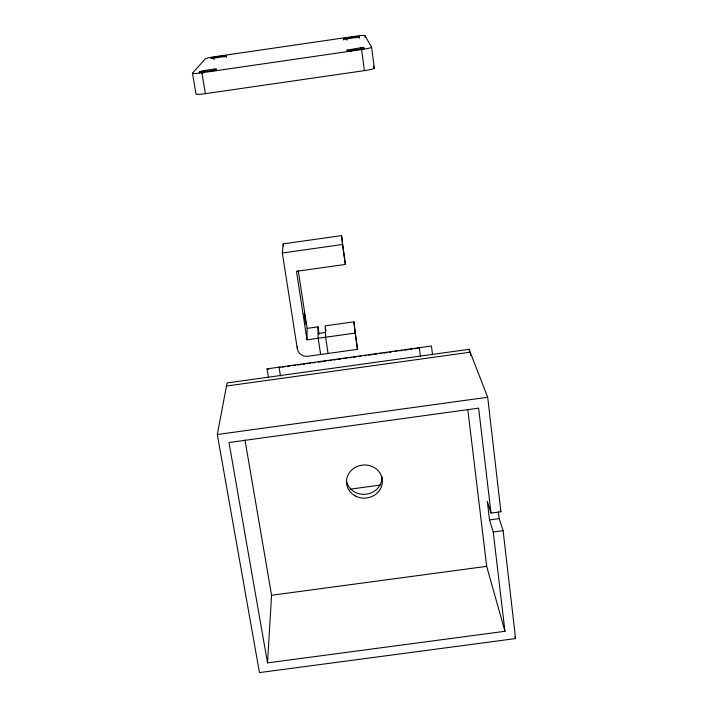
<?xml version="1.0" encoding="UTF-8"?>
<svg xmlns="http://www.w3.org/2000/svg" width="708" height="708" viewBox="0 0 708 708"><rect width="100%" height="100%" fill="white"/><g stroke="black" fill="none" stroke-linecap="round" stroke-linejoin="round"><path stroke-width="1.06" d="M328.061 353.442L325.636 337.212L325.211 325.848L353.894 321.839L355.168 333.087L307.006 339.813L307.113 328.379L298.227 270.465M353.894 321.839L357.487 349.354L307.953 356.248A9.399 8.938 0.1 0 1 297.298 348.708L297.369 346.593M498.405 512.052L499.175 518.61L503.105 530.673L515.583 638.572L259.455 672.6L217.303 434.517L227.064 382.931L469.094 349.318L487.679 397.25L500.919 511.742L491.007 513.088L487.308 501.335L489.511 519.92L493.237 532.009L504.946 631.297L267.509 662.892L271.562 595.26L244.995 440.013M297.298 348.708L282.342 252.995L283.173 243.879L341.566 235.614L345.354 264.438L296.475 271.332L307.006 339.813M359.177 38.197L358.735 36.435L356.717 36.524L343.831 38.498L343.539 39.922M347.159 50.056L360.77 47.772C364.452 46.462 365.859 49.047 361.328 48.976L348.734 50.737L347.398 50.719L347.159 50.056L347.354 51.419M343.371 38.692L343.61 39.241L345.575 39.144L359.009 36.984M199.373 72.287L201.461 70.995L213.887 69.127C218.825 67.773 215.967 70.862 212.798 70.561L199.329 72.269L199.479 73.119M226.321 56.277L226.772 55.649L223.905 55.843L212.772 57.525L210.94 58.516L226.321 56.277L226.525 57.507M192.461 73.207L205.347 58.791A9.31 0.717 -8.7 0 1 215.205 56.631L355.363 36.223A9.337 0.726 -8.2 0 1 364.921 35.559L371.567 47.179L374.311 68.101A10.434 1.08 -8.1 0 1 364.408 70.632L205.382 93.668A10.408 1.071 -8.8 0 1 195.966 93.943L192.461 73.207A10.461 0.903 -8.8 0 0 201.895 72.765L361.602 49.551A10.478 0.912 -8.1 0 0 371.567 47.179M216.462 69.747L216.648 70.632M418.826 348.141L419.34 347.681L420.464 356.407M282.342 252.995L342.495 244.49L341.566 235.614M307.113 328.379L317.972 326.866L319.078 334.238M318.096 333.539L325.459 332.512M268.465 377.594L267.031 368.859L431.438 346L432.535 354.726M282.306 367.125L284.483 366.824M287.767 366.363L289.944 366.063M293.227 365.602L295.404 365.301M297.59 365.001L300.873 364.54M303.051 364.239L305.236 363.939M307.422 363.629L310.697 363.177M312.883 362.877L315.069 362.567M318.343 362.115L325.99 361.053M328.176 360.744L331.45 360.292M333.636 359.991L335.822 359.682M337.999 359.381L341.283 358.921M343.46 358.62L346.743 358.168M348.929 357.859L351.106 357.558M353.292 357.257L356.566 356.797M358.752 356.496L360.938 356.195M364.213 355.735L366.399 355.434M368.585 355.124L371.859 354.673M374.045 354.372L377.32 353.911M379.506 353.611L381.692 353.301M383.878 353L387.152 352.549M389.338 352.239L391.515 351.938M394.799 351.487L396.984 351.177M399.162 350.876L402.445 350.416M404.622 350.115L407.905 349.663M410.082 349.354L412.268 349.053M414.454 348.752L417.729 348.292M226.48 386.028L470.218 352.195L470.599 355.478M217.303 434.517L487.679 397.25M349.956 489.21L380.497 485.042M489.511 519.92L499.175 518.61M493.237 532.009L503.105 530.673M271.562 595.26L486.679 566.347L504.946 631.297M267.031 368.859L269.013 369.222M280.12 367.425L279.058 367.186L280.457 375.921M373.32 66.127L374.311 68.101M500.264 509.787L500.919 511.742M514.955 636.457L515.583 638.572M267.509 662.892L228.994 442.518L478.635 408.153L491.007 513.088M202.47 72.066L202.7 73.428M201.895 72.765L205.382 93.668M199.975 71.446L200.125 72.358M203.674 70.605L204.01 72.676M213.789 58.348L213.993 59.578M213.887 69.127L214.179 70.933M223.905 55.843L224.109 57.065M283.173 243.879L283.51 246.048M320.636 354.478L318.184 338.256L317.972 326.866M325.68 329.016L325.999 331.123M342.495 244.49L345.354 264.438M355.168 333.087L357.487 349.354M346.725 38.993L346.893 40.232M350.938 50.48L351.062 51.401M361.602 49.551L364.408 70.632M360.77 47.772L360.947 49.144M358.761 36.453L358.921 37.683M355.575 36.674L355.743 37.905M364.921 35.559L365.195 37.639M467.784 409.339L486.679 566.347M469.094 349.318L469.36 351.513M381.816 476.369A17.824 16.47 -4.8 0 1 366.328 494.202A17.824 16.47 -4.8 0 1 346.522 480.989M305.883 324.034L304.307 313.281L305.883 324.034M355.239 495.919A17.948 16.567 -4.8 0 0 382.364 481.582A17.948 16.567 -4.8 0 0 355.673 467.2A17.948 16.567 -4.8 0 0 355.239 495.919"/></g></svg>
